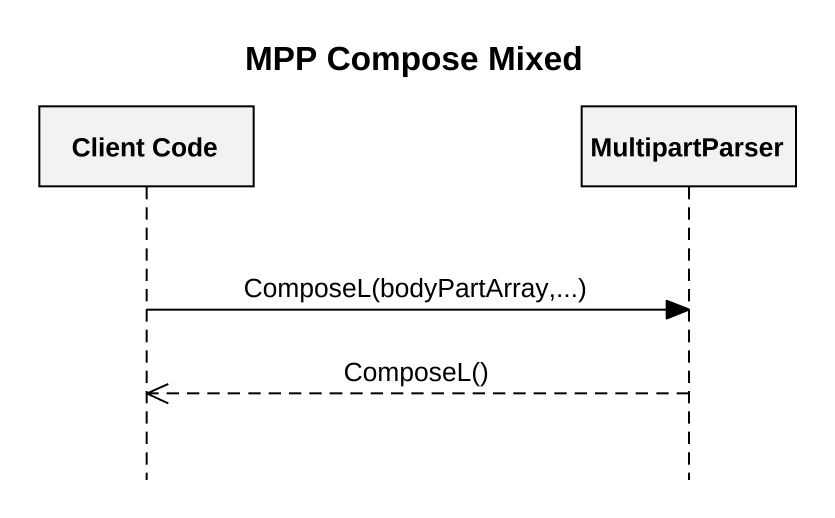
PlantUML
@startuml
title MPP Compose Mixed
hide footbox
participant "Client Code" as Client_Code
participant MultipartParser

Client_Code -> MultipartParser : ComposeL(bodyPartArray,...)
MultipartParser -->> Client_Code : ComposeL()
@enduml
